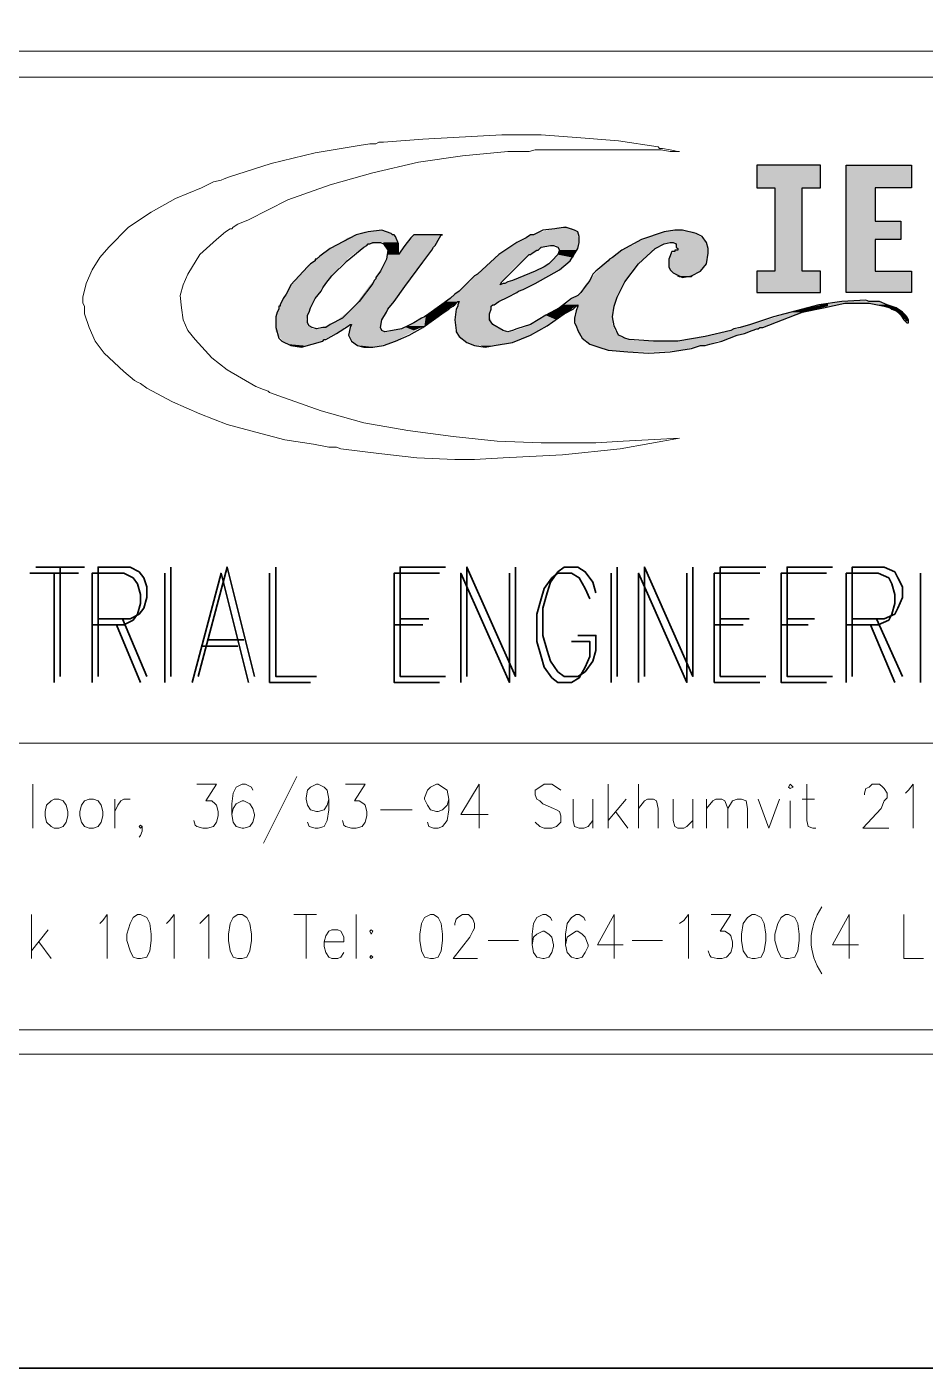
# Model space of a CAD drawing. Header units: millimetres. Extents: x 12053 to 14213, y -1155 to 627.
# Drawn here: x 13653.8 to 13719, y -466 to -368.6 of the extents above; entities that cross this region are included whole.
import ezdxf

# ---------------------------------------------------------------- set-up
doc = ezdxf.new("R2010")
doc.units = ezdxf.units.MM
doc.header["$LTSCALE"] = 6
doc.layers.add('PDF_Geometry', color=7, linetype='Continuous')
doc.layers.add('PDF_Solid Fills', color=7, linetype='Continuous', true_color=0xffffff)

msp = doc.modelspace()

# ---------------------------------------------------------------- linework, layer by layer
at = {"layer": 'PDF_Geometry', "lineweight": 35}
msp.add_lwpolyline([(13182.433, -466.04), (14213.257, -466.04), (14213.257, 260.184), (13182.433, 260.184)], close=True, dxfattribs=at)
at = {"layer": 'PDF_Geometry', "lineweight": 9}
for points in [[(13605.727, -443.225), (13607.6, -443.225), (13960.471, -443.225), (13960.471, -370.371), (13435.22, -370.371), (13435.22, -443.225), (13607.6, -443.225)], [(13607.6, -372.245), (13776.344, -372.245)], [(13610.686, -420.63), (13770.392, -420.63)], [(13654.222, -423.606), (13654.222, -426.803)], [(13666.126, -423.606), (13667.559, -423.606), (13666.787, -424.819), (13667.228, -424.819), (13667.449, -425.039), (13667.559, -425.149), (13667.669, -425.59), (13667.669, -425.921), (13667.559, -426.362), (13667.338, -426.692), (13666.898, -426.803), (13666.567, -426.803), (13666.126, -426.692), (13666.016, -426.582), (13665.906, -426.252)], [(13670.204, -424.047), (13670.094, -423.827), (13669.653, -423.606), (13669.433, -423.606), (13668.992, -423.827), (13668.771, -424.268), (13668.661, -425.039), (13668.661, -425.811), (13668.771, -426.362), (13668.992, -426.692), (13669.433, -426.803), (13669.543, -426.803), (13669.984, -426.692), (13670.204, -426.362), (13670.314, -425.921), (13670.314, -425.811), (13670.204, -425.37), (13669.984, -425.039), (13669.543, -424.819), (13669.433, -424.819), (13668.992, -425.039), (13668.771, -425.37), (13668.661, -425.811)], [(13673.4, -423.055), (13670.976, -427.905)], [(13675.715, -424.708), (13675.605, -425.149), (13675.384, -425.48), (13674.943, -425.59), (13674.833, -425.59), (13674.392, -425.48), (13674.172, -425.149), (13674.062, -424.708), (13674.062, -424.598), (13674.172, -424.047), (13674.392, -423.827), (13674.833, -423.606), (13674.943, -423.606), (13675.384, -423.827), (13675.605, -424.047), (13675.715, -424.708), (13675.715, -425.48), (13675.605, -426.252), (13675.384, -426.692), (13674.943, -426.803), (13674.723, -426.803), (13674.282, -426.692), (13674.172, -426.362)], [(13676.927, -423.606), (13678.36, -423.606), (13677.589, -424.819), (13677.919, -424.819), (13678.25, -425.039), (13678.36, -425.149), (13678.47, -425.59), (13678.47, -425.921), (13678.36, -426.362), (13678.14, -426.692), (13677.699, -426.803), (13677.368, -426.803), (13676.927, -426.692), (13676.817, -426.582), (13676.707, -426.252)], [(13684.422, -424.708), (13684.312, -425.149), (13683.981, -425.48), (13683.651, -425.59), (13683.54, -425.59), (13683.1, -425.48), (13682.879, -425.149), (13682.659, -424.708), (13682.659, -424.598), (13682.879, -424.047), (13683.1, -423.827), (13683.54, -423.606), (13683.651, -423.606), (13683.981, -423.827), (13684.312, -424.047), (13684.422, -424.708), (13684.422, -425.48), (13684.312, -426.252), (13683.981, -426.692), (13683.651, -426.803), (13683.32, -426.803), (13682.989, -426.692), (13682.879, -426.362)], [(13686.626, -426.803), (13686.626, -423.606), (13685.304, -425.811), (13687.288, -425.811)], [(13692.578, -424.047), (13692.248, -423.827), (13691.917, -423.606), (13691.366, -423.606), (13691.035, -423.827), (13690.705, -424.047), (13690.705, -424.378), (13690.815, -424.708), (13691.035, -424.819), (13691.256, -425.039), (13692.027, -425.37), (13692.248, -425.48), (13692.468, -425.59), (13692.578, -425.921), (13692.578, -426.362), (13692.248, -426.692), (13691.917, -426.803), (13691.366, -426.803), (13691.035, -426.692), (13690.705, -426.362)], [(13695.995, -423.606), (13695.995, -426.803)], [(13698.199, -423.606), (13698.199, -426.803)], [(13710.434, -423.606), (13710.434, -426.252), (13710.544, -426.692), (13710.874, -426.803), (13711.095, -426.803)], [(13714.622, -424.378), (13714.622, -424.268), (13714.732, -423.937), (13714.952, -423.827), (13715.173, -423.606), (13715.724, -423.606), (13715.944, -423.827), (13716.055, -423.937), (13716.275, -424.268), (13716.275, -424.598), (13716.055, -424.819), (13715.834, -425.37), (13714.512, -426.803), (13716.385, -426.803)], [(13717.598, -424.268), (13717.818, -424.047), (13718.149, -423.606), (13718.149, -426.803)], [(13660.174, -424.708), (13660.174, -426.803)], [(13660.174, -425.59), (13660.395, -425.149), (13660.615, -424.819), (13660.836, -424.708), (13661.276, -424.708)], [(13693.46, -424.708), (13693.46, -426.252), (13693.57, -426.692), (13693.901, -426.803), (13694.232, -426.803), (13694.562, -426.692), (13694.893, -426.252)], [(13694.893, -424.708), (13694.893, -426.803)], [(13697.318, -424.708), (13695.995, -426.252)], [(13698.199, -425.37), (13698.64, -424.819), (13698.861, -424.708), (13699.302, -424.708), (13699.522, -424.819), (13699.632, -425.37), (13699.632, -426.803)], [(13700.734, -424.708), (13700.734, -426.252), (13700.845, -426.692), (13701.065, -426.803), (13701.506, -426.803), (13701.726, -426.692), (13702.167, -426.252)], [(13702.167, -424.708), (13702.167, -426.803)], [(13703.159, -424.708), (13703.159, -426.803)], [(13703.159, -425.37), (13703.6, -424.819), (13703.82, -424.708), (13704.261, -424.708), (13704.482, -424.819), (13704.702, -425.37), (13704.702, -426.803)], [(13704.702, -425.37), (13705.033, -424.819), (13705.364, -424.708), (13705.694, -424.708), (13706.025, -424.819), (13706.135, -425.37), (13706.135, -426.803)], [(13706.907, -424.708), (13707.678, -426.803), (13708.45, -424.708)], [(13709.221, -424.819), (13709.221, -426.803)], [(13710.103, -424.708), (13710.985, -424.708)], [(13679.462, -425.48), (13681.777, -425.48)], [(13696.546, -425.59), (13697.428, -426.803)], [(13662.158, -426.692), (13662.048, -426.803), (13661.938, -426.692), (13662.048, -426.582), (13662.158, -426.692), (13662.158, -427.023), (13662.048, -427.354), (13661.938, -427.464)], [(13654.112, -433.085), (13654.112, -436.281)], [(13659.072, -433.746), (13659.293, -433.526), (13659.623, -433.085), (13659.623, -436.281)], [(13663.922, -433.746), (13664.142, -433.526), (13664.473, -433.085), (13664.473, -436.281)], [(13666.346, -433.746), (13666.567, -433.526), (13667.008, -433.085), (13667.008, -436.281)], [(13673.18, -433.085), (13674.833, -433.085)], [(13674.062, -433.085), (13674.062, -436.281)], [(13677.699, -433.085), (13677.699, -436.281)], [(13684.863, -433.857), (13684.863, -433.746), (13684.973, -433.416), (13685.083, -433.305), (13685.414, -433.085), (13685.855, -433.085), (13686.075, -433.305), (13686.186, -433.416), (13686.296, -433.746), (13686.296, -434.077), (13686.186, -434.297), (13685.965, -434.738), (13684.753, -436.281), (13686.516, -436.281)], [(13691.917, -433.526), (13691.807, -433.305), (13691.476, -433.085), (13691.256, -433.085), (13690.815, -433.305), (13690.594, -433.746), (13690.484, -434.518), (13690.484, -435.289), (13690.594, -435.84), (13690.815, -436.171), (13691.256, -436.281), (13691.366, -436.281), (13691.697, -436.171), (13691.917, -435.84), (13692.027, -435.4), (13692.027, -435.289), (13691.917, -434.738), (13691.697, -434.518), (13691.366, -434.297), (13691.256, -434.297), (13690.815, -434.518), (13690.594, -434.738), (13690.484, -435.289)], [(13694.342, -433.526), (13694.232, -433.305), (13693.901, -433.085), (13693.68, -433.085), (13693.35, -433.305), (13693.019, -433.746), (13692.909, -434.518), (13692.909, -435.289), (13693.019, -435.84), (13693.35, -436.171), (13693.68, -436.281), (13693.791, -436.281), (13694.121, -436.171), (13694.342, -435.84), (13694.562, -435.4), (13694.562, -435.289), (13694.342, -434.738), (13694.121, -434.518), (13693.791, -434.297), (13693.68, -434.297), (13693.35, -434.518), (13693.019, -434.738), (13692.909, -435.289)], [(13696.436, -436.281), (13696.436, -433.085), (13695.223, -435.289), (13697.097, -435.289)], [(13701.175, -433.746), (13701.506, -433.526), (13701.837, -433.085), (13701.837, -436.281)], [(13703.49, -433.085), (13704.923, -433.085), (13704.151, -434.297), (13704.482, -434.297), (13704.812, -434.518), (13704.923, -434.628), (13705.033, -435.069), (13705.033, -435.4), (13704.923, -435.84), (13704.592, -436.171), (13704.261, -436.281), (13703.931, -436.281), (13703.49, -436.171), (13703.38, -436.061), (13703.269, -435.73)], [(13713.52, -436.281), (13713.52, -433.085), (13712.307, -435.289), (13714.181, -435.289)], [(13717.487, -433.085), (13717.487, -436.281), (13718.92, -436.281)], [(13655.325, -434.187), (13654.112, -435.73)], [(13675.384, -435.069), (13676.817, -435.069), (13676.817, -434.738), (13676.707, -434.518), (13676.597, -434.297), (13676.376, -434.187), (13675.935, -434.187), (13675.715, -434.297), (13675.495, -434.628), (13675.384, -435.069), (13675.384, -435.4), (13675.495, -435.84), (13675.715, -436.171), (13675.935, -436.281), (13676.376, -436.281), (13676.597, -436.171), (13676.817, -435.84)], [(13654.663, -435.069), (13655.545, -436.281)], [(13687.288, -434.959), (13689.492, -434.959)], [(13697.758, -434.959), (13699.963, -434.959)], [(13607.6, -441.462), (13776.344, -441.462)]]:
    msp.add_lwpolyline(points, dxfattribs=at)
for points in [[(13782.185, -441.462), (13607.6, -441.462), (13607.6, -372.245), (13782.185, -372.245)], [(13709.111, -423.827), (13709.221, -423.937), (13709.442, -423.827), (13709.221, -423.606)], [(13655.766, -424.708), (13655.545, -424.819), (13655.214, -425.149), (13655.104, -425.59), (13655.104, -425.921), (13655.214, -426.362), (13655.545, -426.692), (13655.766, -426.803), (13656.096, -426.803), (13656.427, -426.692), (13656.647, -426.362), (13656.757, -425.921), (13656.757, -425.59), (13656.647, -425.149), (13656.427, -424.819), (13656.096, -424.708)], [(13658.301, -424.708), (13657.97, -424.819), (13657.749, -425.149), (13657.639, -425.59), (13657.639, -425.921), (13657.749, -426.362), (13657.97, -426.692), (13658.301, -426.803), (13658.631, -426.803), (13658.962, -426.692), (13659.182, -426.362), (13659.293, -425.921), (13659.293, -425.59), (13659.182, -425.149), (13658.962, -424.819), (13658.631, -424.708)], [(13661.828, -433.085), (13661.497, -433.305), (13661.276, -433.746), (13661.056, -434.518), (13661.056, -434.959), (13661.276, -435.73), (13661.497, -436.171), (13661.828, -436.281), (13662.048, -436.281), (13662.489, -436.171), (13662.709, -435.73), (13662.819, -434.959), (13662.819, -434.518), (13662.709, -433.746), (13662.489, -433.305), (13662.048, -433.085)], [(13669.102, -433.085), (13668.771, -433.305), (13668.551, -433.746), (13668.441, -434.518), (13668.441, -434.959), (13668.551, -435.73), (13668.771, -436.171), (13669.102, -436.281), (13669.433, -436.281), (13669.763, -436.171), (13669.984, -435.73), (13670.094, -434.959), (13670.094, -434.518), (13669.984, -433.746), (13669.763, -433.305), (13669.433, -433.085)], [(13683.1, -433.085), (13682.659, -433.305), (13682.438, -433.746), (13682.328, -434.518), (13682.328, -434.959), (13682.438, -435.73), (13682.659, -436.171), (13683.1, -436.281), (13683.32, -436.281), (13683.651, -436.171), (13683.871, -435.73), (13683.981, -434.959), (13683.981, -434.518), (13683.871, -433.746), (13683.651, -433.305), (13683.32, -433.085)], [(13706.466, -433.085), (13706.135, -433.305), (13705.804, -433.746), (13705.694, -434.518), (13705.694, -434.959), (13705.804, -435.73), (13706.135, -436.171), (13706.466, -436.281), (13706.686, -436.281), (13707.127, -436.171), (13707.347, -435.73), (13707.458, -434.959), (13707.458, -434.518), (13707.347, -433.746), (13707.127, -433.305), (13706.686, -433.085)], [(13708.89, -433.085), (13708.56, -433.305), (13708.339, -433.746), (13708.119, -434.518), (13708.119, -434.959), (13708.339, -435.73), (13708.56, -436.171), (13708.89, -436.281), (13709.111, -436.281), (13709.552, -436.171), (13709.772, -435.73), (13709.882, -434.959), (13709.882, -434.518), (13709.772, -433.746), (13709.552, -433.305), (13709.111, -433.085)], [(13678.801, -434.187), (13678.691, -434.297), (13678.801, -434.518), (13678.911, -434.297)], [(13678.801, -436.061), (13678.691, -436.171), (13678.801, -436.281), (13678.911, -436.171)]]:
    msp.add_lwpolyline(points, close=True, dxfattribs=at)
at = {"layer": 'PDF_Geometry', "color": 1, "lineweight": 9}
msp.add_lwpolyline([(13701.175, -398.477), (13696.877, -399.248), (13692.688, -399.689), (13688.39, -399.909), (13686.296, -400.02), (13685.855, -400.02), (13685.524, -400.02), (13684.863, -400.02), (13682.108, -399.909), (13679.352, -399.579), (13676.597, -399.248), (13676.266, -399.138), (13675.715, -399.138), (13674.613, -398.918), (13672.519, -398.587), (13670.424, -398.036), (13668.33, -397.485), (13666.346, -396.713), (13664.363, -395.831), (13662.489, -394.839), (13662.048, -394.509), (13661.828, -394.399), (13661.607, -394.288), (13660.836, -393.627), (13659.403, -392.304), (13658.741, -391.423), (13658.301, -390.431), (13657.97, -389.439), (13657.97, -388.888), (13657.86, -388.667), (13657.86, -388.226), (13658.08, -387.234), (13658.521, -386.242), (13659.072, -385.361), (13659.733, -384.589), (13661.166, -383.156), (13662.819, -382.054), (13664.583, -381.062), (13666.457, -380.291), (13667.338, -379.85), (13667.889, -379.74), (13668.11, -379.629), (13668.441, -379.519), (13671.527, -378.527), (13674.723, -377.756), (13677.919, -377.205), (13678.691, -377.094), (13679.132, -377.094), (13679.352, -376.984), (13679.683, -376.984), (13682.548, -376.764), (13688.28, -376.433), (13691.145, -376.433), (13694.011, -376.654), (13696.767, -376.874), (13699.632, -377.315), (13699.742, -377.425), (13699.963, -377.425), (13700.514, -377.535), (13701.065, -377.646), (13701.175, -377.646), (13701.065, -377.646), (13700.514, -377.646), (13699.853, -377.535), (13699.632, -377.535), (13699.522, -377.535), (13699.412, -377.535), (13699.191, -377.535), (13698.53, -377.535), (13697.318, -377.535), (13692.468, -377.535), (13691.145, -377.535), (13690.925, -377.535), (13690.705, -377.535), (13690.264, -377.646), (13688.721, -377.646), (13685.414, -377.976), (13682.218, -378.417), (13678.911, -379.189), (13675.825, -380.07), (13672.739, -381.172), (13669.873, -382.605), (13669.102, -382.936), (13668.771, -383.156), (13668.661, -383.267), (13668.551, -383.267), (13668.22, -383.487), (13667.559, -384.038), (13666.346, -385.14), (13665.465, -386.573), (13665.134, -387.345), (13664.914, -388.116), (13665.024, -388.998), (13665.134, -389.88), (13665.465, -390.651), (13666.016, -391.313), (13667.228, -392.635), (13667.779, -393.076), (13668.33, -393.517), (13670.424, -394.729), (13670.976, -394.95), (13671.306, -395.06), (13671.416, -395.17), (13672.078, -395.391), (13675.164, -396.493), (13678.25, -397.374), (13681.446, -397.926), (13684.753, -398.366), (13687.949, -398.697), (13691.145, -398.807), (13692.799, -398.807), (13693.57, -398.807), (13694.011, -398.807), (13694.121, -398.807), (13695.113, -398.807), (13697.097, -398.697)], close=True, dxfattribs=at)
at = {"layer": 'PDF_Geometry', "color": 36, "lineweight": 25, "true_color": 0x894400}
for points in [[(13711.425, -380.291), (13711.425, -378.637), (13706.796, -378.637), (13706.796, -380.291), (13708.119, -380.291), (13708.119, -386.353), (13706.796, -386.353), (13706.796, -387.896), (13711.425, -387.896), (13711.425, -386.353), (13710.103, -386.353), (13710.103, -380.291)], [(13718.039, -378.637), (13718.039, -380.291), (13715.393, -380.291), (13715.393, -382.716), (13717.267, -382.716), (13717.267, -384.038), (13715.393, -384.038), (13715.393, -386.353), (13718.039, -386.353), (13718.039, -387.896), (13713.299, -387.896), (13713.299, -378.637)], [(13677.368, -390.21), (13677.258, -390.431), (13677.148, -390.982), (13677.368, -391.423), (13677.809, -391.753), (13678.25, -391.864), (13678.47, -391.864), (13678.911, -391.864), (13679.683, -391.753), (13680.565, -391.423), (13681.556, -390.982), (13682.548, -390.431), (13683.32, -389.88), (13684.091, -389.329), (13684.422, -389.108), (13684.532, -388.998), (13684.753, -388.888), (13684.863, -388.778), (13685.083, -388.557), (13685.194, -388.557), (13685.083, -388.778), (13685.083, -388.888), (13684.973, -389.108), (13684.863, -389.88), (13684.973, -390.651), (13684.973, -390.761), (13685.194, -391.092), (13685.745, -391.533), (13686.296, -391.753), (13687.067, -391.864), (13687.729, -391.753), (13689.051, -391.533), (13690.374, -390.982), (13691.586, -390.321), (13692.799, -389.439), (13693.46, -389.108), (13693.57, -388.998), (13693.791, -388.778), (13693.791, -388.888), (13693.68, -389.218), (13693.57, -389.769), (13693.57, -390.1), (13693.68, -390.321), (13693.791, -390.651), (13694.121, -391.202), (13694.672, -391.643), (13695.334, -391.864), (13695.995, -392.084), (13697.428, -392.194), (13698.971, -392.304), (13700.514, -392.194), (13702.057, -391.974), (13702.718, -391.753), (13702.939, -391.753), (13703.049, -391.753), (13703.38, -391.643), (13704.261, -391.423), (13705.364, -390.982), (13705.915, -390.872), (13706.466, -390.651), (13706.796, -390.541), (13706.907, -390.541), (13707.017, -390.431), (13707.237, -390.431), (13710.103, -389.329), (13711.646, -388.998), (13713.189, -388.667), (13713.85, -388.667), (13714.291, -388.667), (13714.952, -388.667), (13716.055, -388.888), (13716.495, -388.998), (13716.606, -389.108), (13716.936, -389.218), (13717.157, -389.439), (13717.267, -389.549), (13717.487, -389.88), (13717.708, -390.1), (13717.818, -390.1), (13717.818, -389.88), (13717.708, -389.659), (13717.598, -389.549), (13717.377, -389.329), (13716.936, -388.998), (13716.275, -388.778), (13715.724, -388.557), (13715.393, -388.557), (13715.173, -388.557), (13715.063, -388.557), (13714.952, -388.557), (13714.732, -388.447), (13712.969, -388.557), (13711.315, -388.778), (13708.009, -389.659), (13706.355, -390.21), (13705.584, -390.431), (13705.143, -390.541), (13704.923, -390.651), (13703.049, -391.092), (13701.065, -391.423), (13700.073, -391.423), (13699.632, -391.423), (13699.302, -391.423), (13697.538, -391.313), (13697.207, -391.202), (13696.987, -391.092), (13696.767, -390.982), (13696.436, -390.321), (13696.326, -389.659), (13696.436, -388.888), (13696.656, -388.226), (13696.987, -387.565), (13697.207, -387.124), (13698.199, -385.802), (13699.412, -384.699), (13700.073, -384.369), (13700.514, -384.259), (13700.624, -384.259), (13700.734, -384.259), (13700.955, -384.369), (13700.955, -384.589), (13701.065, -384.699), (13701.065, -384.81), (13700.845, -384.81), (13700.845, -384.92), (13700.734, -384.92), (13700.624, -384.92), (13700.404, -385.471), (13700.404, -386.022), (13700.514, -386.242), (13700.734, -386.463), (13701.396, -386.794), (13702.057, -386.683), (13702.718, -386.353), (13703.159, -385.802), (13703.269, -385.03), (13703.269, -384.699), (13703.159, -384.259), (13702.828, -383.818), (13702.388, -383.597), (13701.396, -383.377), (13700.845, -383.377), (13700.073, -383.487), (13698.42, -384.038), (13696.987, -384.81), (13696.326, -385.361), (13696.105, -385.471), (13695.995, -385.581), (13695.113, -386.353), (13694.893, -386.573), (13694.783, -386.794), (13694.672, -387.014), (13694.342, -387.455), (13694.011, -387.896), (13693.791, -388.116), (13693.35, -388.337), (13692.468, -388.998), (13691.476, -389.549), (13690.374, -390.21), (13689.382, -390.541), (13689.051, -390.651), (13688.721, -390.761), (13688.39, -390.651), (13687.618, -390.21), (13687.398, -389.88), (13687.398, -389.439), (13687.508, -389.108), (13687.508, -388.998), (13687.508, -388.888), (13687.618, -388.778), (13687.729, -388.778), (13688.059, -388.557), (13688.721, -388.226), (13689.382, -387.896), (13689.492, -387.786), (13689.823, -387.675), (13690.705, -387.234), (13692.468, -386.242), (13693.24, -385.581), (13693.791, -384.699), (13693.901, -384.259), (13693.901, -383.818), (13693.791, -383.487), (13693.57, -383.377), (13692.909, -383.156), (13692.137, -383.267), (13691.256, -383.377), (13690.594, -383.707), (13690.374, -383.707), (13690.043, -383.928), (13689.382, -384.259), (13688.059, -385.14), (13686.847, -386.242), (13686.516, -386.573), (13686.296, -386.683), (13686.075, -386.904), (13685.635, -387.345), (13685.194, -387.786), (13684.863, -388.006), (13684.532, -388.337), (13682.989, -389.439), (13682.659, -389.659), (13682.438, -389.769), (13681.887, -390.1), (13681.446, -390.321), (13681.005, -390.541), (13680.344, -390.651), (13679.793, -390.761), (13679.573, -390.651), (13679.462, -390.431), (13679.573, -389.88), (13679.903, -389.329), (13680.013, -389.108), (13680.454, -388.557), (13681.226, -387.455), (13682.548, -385.691), (13683.21, -384.81), (13683.32, -384.589), (13683.43, -384.479), (13683.761, -383.928), (13683.871, -383.707), (13683.981, -383.707), (13683.871, -383.707), (13683.54, -383.707), (13682.438, -383.707), (13682.108, -383.707), (13681.887, -383.707), (13681.667, -383.928), (13681.226, -384.479), (13680.785, -385.14), (13680.785, -385.03), (13680.785, -384.369), (13680.565, -383.818), (13680.454, -383.707), (13680.344, -383.707), (13680.234, -383.597), (13679.573, -383.377), (13678.581, -383.487), (13677.699, -383.707), (13675.825, -384.699), (13675.054, -385.251), (13674.833, -385.471), (13674.723, -385.471), (13674.723, -385.581), (13674.392, -385.802), (13674.172, -386.022), (13672.96, -387.345), (13672.739, -387.786), (13672.629, -388.006), (13672.408, -388.337), (13672.188, -388.778), (13672.188, -388.888), (13672.078, -388.888), (13672.078, -389.108), (13671.968, -389.329), (13671.857, -389.659), (13671.857, -389.88), (13671.857, -389.99), (13671.857, -390.1), (13671.857, -390.431), (13672.078, -391.202), (13672.298, -391.423), (13672.96, -391.753), (13673.731, -391.864), (13674.503, -391.643), (13675.274, -391.423), (13675.384, -391.313), (13675.495, -391.313), (13676.266, -390.872), (13677.148, -390.321), (13677.258, -390.21)], [(13679.903, -385.471), (13679.462, -386.353), (13679.132, -386.794), (13679.132, -386.904), (13679.021, -387.014), (13678.911, -387.234), (13677.919, -388.557), (13677.368, -389.108), (13676.707, -389.769), (13675.825, -390.21), (13675.495, -390.431), (13675.274, -390.431), (13674.833, -390.541), (13674.503, -390.431), (13674.282, -390.321), (13674.172, -390.1), (13674.172, -389.549), (13674.282, -389.329), (13674.392, -388.998), (13674.723, -388.337), (13675.164, -387.786), (13675.274, -387.565), (13675.495, -387.234), (13675.935, -386.683), (13677.038, -385.581), (13678.25, -384.589), (13678.47, -384.479), (13678.581, -384.369), (13678.691, -384.369), (13678.911, -384.259), (13679.132, -384.259), (13679.462, -384.259), (13679.683, -384.369), (13680.013, -384.81)], [(13688.28, -387.124), (13689.162, -386.242), (13690.043, -385.361), (13690.264, -385.14), (13690.374, -385.14), (13690.484, -385.03), (13690.815, -384.81), (13690.925, -384.81), (13691.145, -384.589), (13691.807, -384.479), (13692.027, -384.479), (13692.358, -384.589), (13692.468, -384.81), (13692.358, -385.14), (13691.917, -385.581), (13691.807, -385.691), (13691.697, -385.802), (13691.366, -386.022), (13690.705, -386.353), (13689.051, -387.014), (13688.721, -387.124), (13688.5, -387.234), (13688.39, -387.234), (13688.17, -387.345)]]:
    msp.add_lwpolyline(points, close=True, dxfattribs=at)
at = {"layer": 'PDF_Geometry', "lineweight": 35}
for points in [[(13654.002, -408.286), (13657.529, -408.286)], [(13654.443, -407.845), (13657.97, -407.845)], [(13655.766, -408.286), (13655.766, -416.222)], [(13656.206, -407.845), (13656.206, -415.781)], [(13658.521, -416.222), (13658.521, -408.286), (13660.836, -408.286), (13661.497, -408.617), (13661.828, -409.058), (13662.048, -409.829), (13662.048, -410.49), (13661.828, -411.262), (13661.497, -411.703), (13660.836, -412.033), (13658.521, -412.033)], [(13658.962, -415.781), (13658.962, -407.845), (13661.276, -407.845), (13661.938, -408.176), (13662.268, -408.617), (13662.489, -409.278), (13662.489, -410.05), (13662.268, -410.821), (13661.938, -411.262), (13661.276, -411.593), (13658.962, -411.593)], [(13663.811, -416.222), (13663.811, -408.286)], [(13664.252, -415.781), (13664.252, -407.845)], [(13665.795, -416.222), (13667.889, -408.286), (13669.873, -416.222)], [(13666.236, -415.781), (13668.33, -407.845), (13670.314, -415.781)], [(13671.416, -408.286), (13671.416, -416.222), (13674.392, -416.222)], [(13671.857, -407.845), (13671.857, -415.781), (13674.833, -415.781)], [(13683.761, -416.222), (13680.454, -416.222), (13680.454, -408.286), (13683.761, -408.286)], [(13684.202, -415.781), (13680.895, -415.781), (13680.895, -407.845), (13684.202, -407.845)], [(13685.304, -416.222), (13685.304, -408.286), (13688.831, -416.222), (13688.831, -408.286)], [(13685.745, -415.781), (13685.745, -407.845), (13689.272, -415.781), (13689.272, -407.845)], [(13694.672, -410.16), (13694.342, -409.388), (13693.901, -408.617), (13693.35, -408.286), (13692.358, -408.286), (13691.917, -408.617), (13691.366, -409.388), (13691.145, -410.16), (13690.815, -411.262), (13690.815, -413.246), (13691.145, -414.348), (13691.366, -415.12), (13691.917, -415.891), (13692.358, -416.222), (13693.35, -416.222), (13693.901, -415.891), (13694.342, -415.12), (13694.672, -414.348), (13694.672, -413.246), (13693.35, -413.246)], [(13695.113, -409.719), (13694.893, -408.947), (13694.342, -408.176), (13693.791, -407.845), (13692.799, -407.845), (13692.358, -408.176), (13691.807, -408.947), (13691.586, -409.719), (13691.256, -410.821), (13691.256, -412.805), (13691.586, -413.907), (13691.807, -414.679), (13692.358, -415.45), (13692.799, -415.781), (13693.791, -415.781), (13694.342, -415.45), (13694.893, -414.679), (13695.113, -413.907), (13695.113, -412.805), (13693.791, -412.805)], [(13696.215, -416.222), (13696.215, -408.286)], [(13696.656, -415.781), (13696.656, -407.845)], [(13698.199, -416.222), (13698.199, -408.286), (13701.726, -416.222), (13701.726, -408.286)], [(13698.64, -415.781), (13698.64, -407.845), (13702.167, -415.781), (13702.167, -407.845)], [(13707.017, -416.222), (13703.71, -416.222), (13703.71, -408.286), (13707.017, -408.286)], [(13707.458, -415.781), (13704.151, -415.781), (13704.151, -407.845), (13707.458, -407.845)], [(13711.866, -416.222), (13708.56, -416.222), (13708.56, -408.286), (13711.866, -408.286)], [(13712.307, -415.781), (13709.001, -415.781), (13709.001, -407.845), (13712.307, -407.845)], [(13713.299, -416.222), (13713.299, -408.286), (13715.614, -408.286), (13716.385, -408.617), (13716.606, -409.058), (13716.826, -409.829), (13716.826, -410.49), (13716.606, -411.262), (13716.385, -411.703), (13715.614, -412.033), (13713.299, -412.033)], [(13713.74, -415.781), (13713.74, -407.845), (13716.055, -407.845), (13716.826, -408.176), (13717.047, -408.617), (13717.377, -409.278), (13717.377, -410.05), (13717.047, -410.821), (13716.826, -411.262), (13716.055, -411.593), (13713.74, -411.593)], [(13718.7, -416.222), (13718.7, -408.286)], [(13660.284, -412.033), (13662.048, -416.222)], [(13660.725, -411.593), (13662.489, -415.781)], [(13680.454, -412.033), (13682.548, -412.033)], [(13680.895, -411.593), (13682.989, -411.593)], [(13703.71, -412.033), (13705.804, -412.033)], [(13704.151, -411.593), (13706.245, -411.593)], [(13708.56, -412.033), (13710.544, -412.033)], [(13709.001, -411.593), (13710.985, -411.593)], [(13715.063, -412.033), (13716.826, -416.222)], [(13715.504, -411.593), (13717.377, -415.781)], [(13667.008, -413.136), (13669.543, -413.136)], [(13666.567, -413.576), (13669.102, -413.576)]]:
    msp.add_lwpolyline(points, dxfattribs=at)
at = {"layer": 'PDF_Geometry', "lineweight": 9}
msp.add_arc((13714.889, -434.959), 4.139, 144.13289, 215.86711, dxfattribs=at)
at = {"layer": 'PDF_Solid Fills', "color": 36, "true_color": 0x894400, "transparency": 33554559}
for points in [[(13706.796, -378.637), (13711.425, -380.291), (13706.796, -380.291)], [(13706.796, -378.637), (13711.425, -378.637), (13711.425, -380.291)], [(13713.299, -378.637), (13718.039, -380.291), (13713.299, -380.291)], [(13713.299, -378.637), (13718.039, -378.637), (13718.039, -380.291)], [(13708.119, -380.291), (13710.103, -386.353), (13708.119, -386.353)], [(13708.119, -380.291), (13710.103, -380.291), (13710.103, -386.353)], [(13713.299, -380.291), (13715.393, -382.716), (13713.299, -382.716)], [(13713.299, -380.291), (13715.393, -380.291), (13715.393, -382.716)], [(13713.299, -382.716), (13717.267, -384.038), (13713.299, -384.038)], [(13713.299, -382.716), (13717.267, -382.716), (13717.267, -384.038)], [(13677.038, -383.928), (13680.675, -384.259), (13676.597, -384.259)], [(13677.368, -383.818), (13680.565, -383.928), (13677.038, -383.928)], [(13677.038, -383.928), (13680.565, -383.928), (13680.675, -384.259)], [(13677.368, -383.818), (13680.565, -383.818), (13680.565, -383.928)], [(13677.919, -383.597), (13680.454, -383.818), (13677.478, -383.818)], [(13678.25, -383.487), (13680.344, -383.597), (13677.919, -383.597)], [(13677.919, -383.597), (13680.344, -383.597), (13680.454, -383.818)], [(13679.573, -383.377), (13679.903, -383.487), (13678.25, -383.487)], [(13678.25, -383.487), (13679.903, -383.487), (13680.344, -383.597)], [(13679.573, -383.377), (13679.683, -383.377), (13679.903, -383.487)], [(13681.667, -383.928), (13683.54, -384.259), (13681.446, -384.259)], [(13681.777, -383.818), (13683.761, -383.928), (13681.667, -383.928)], [(13681.667, -383.928), (13683.761, -383.928), (13683.54, -384.259)], [(13681.887, -383.707), (13683.871, -383.818), (13681.777, -383.818)], [(13681.777, -383.818), (13683.871, -383.818), (13683.761, -383.928)], [(13681.887, -383.707), (13683.981, -383.707), (13683.871, -383.818)], [(13690.264, -383.818), (13693.901, -384.038), (13689.933, -384.038)], [(13690.705, -383.597), (13693.791, -383.818), (13690.264, -383.818)], [(13690.264, -383.818), (13693.791, -383.818), (13693.901, -384.038)], [(13691.035, -383.487), (13693.791, -383.597), (13690.705, -383.597)], [(13690.705, -383.597), (13693.791, -383.597), (13693.791, -383.818)], [(13691.035, -383.487), (13693.791, -383.487), (13693.791, -383.597)], [(13692.027, -383.267), (13693.68, -383.487), (13691.145, -383.487)], [(13692.358, -383.156), (13693.46, -383.267), (13692.027, -383.267)], [(13692.027, -383.267), (13693.46, -383.267), (13693.68, -383.487)], [(13692.358, -383.156), (13693.019, -383.156), (13693.46, -383.267)], [(13698.861, -383.928), (13703.049, -384.148), (13698.31, -384.148)], [(13699.522, -383.707), (13702.828, -383.928), (13698.861, -383.928)], [(13698.861, -383.928), (13702.828, -383.928), (13703.049, -384.148)], [(13700.183, -383.487), (13702.498, -383.707), (13699.522, -383.707)], [(13699.522, -383.707), (13702.498, -383.707), (13702.828, -383.928)], [(13700.734, -383.377), (13702.277, -383.487), (13700.183, -383.487)], [(13700.183, -383.487), (13702.277, -383.487), (13702.498, -383.707)], [(13700.734, -383.377), (13701.616, -383.377), (13702.277, -383.487)], [(13675.825, -384.699), (13677.589, -385.03), (13675.274, -385.03)], [(13676.156, -384.479), (13678.14, -384.699), (13675.825, -384.699)], [(13675.825, -384.699), (13678.14, -384.699), (13677.589, -385.03)], [(13676.597, -384.259), (13678.47, -384.479), (13676.156, -384.479)], [(13676.156, -384.479), (13678.47, -384.479), (13678.14, -384.699)], [(13676.597, -384.259), (13679.242, -384.259), (13678.47, -384.479)], [(13679.683, -384.259), (13680.785, -384.369), (13679.683, -384.369)], [(13679.683, -384.259), (13680.675, -384.259), (13680.785, -384.369)], [(13679.683, -384.369), (13680.785, -384.589), (13679.903, -384.589)], [(13679.683, -384.369), (13680.785, -384.369), (13680.785, -384.589)], [(13679.903, -384.589), (13680.785, -385.03), (13680.013, -385.03)], [(13679.903, -384.589), (13680.785, -384.589), (13680.785, -385.03)], [(13681.116, -384.699), (13682.989, -385.03), (13680.895, -385.03)], [(13681.446, -384.259), (13683.21, -384.699), (13681.116, -384.699)], [(13681.116, -384.699), (13683.21, -384.699), (13682.989, -385.03)], [(13681.446, -384.259), (13683.54, -384.259), (13683.21, -384.699)], [(13688.61, -384.81), (13690.484, -385.03), (13688.28, -385.03)], [(13689.051, -384.479), (13690.925, -384.81), (13688.61, -384.81)], [(13688.61, -384.81), (13690.925, -384.81), (13690.484, -385.03)], [(13689.051, -384.479), (13691.586, -384.479), (13690.925, -384.81)], [(13689.272, -384.369), (13693.791, -384.479), (13689.162, -384.479)], [(13689.933, -384.038), (13693.791, -384.369), (13689.272, -384.369)], [(13689.272, -384.369), (13693.791, -384.369), (13693.791, -384.479)], [(13689.933, -384.038), (13693.901, -384.038), (13693.791, -384.369)], [(13692.248, -384.479), (13693.791, -384.699), (13692.358, -384.699)], [(13692.248, -384.479), (13693.791, -384.479), (13693.791, -384.699)], [(13692.358, -384.699), (13693.68, -384.81), (13692.468, -384.81)], [(13692.358, -384.699), (13693.791, -384.699), (13693.68, -384.81)], [(13692.468, -384.81), (13693.57, -385.14), (13692.358, -385.14)], [(13692.468, -384.81), (13693.68, -384.81), (13693.57, -385.14)], [(13697.207, -384.699), (13698.75, -385.361), (13696.326, -385.361)], [(13697.428, -384.589), (13699.522, -384.699), (13697.207, -384.699)], [(13697.207, -384.699), (13699.522, -384.699), (13698.75, -385.361)], [(13697.979, -384.369), (13699.632, -384.589), (13697.428, -384.589)], [(13697.428, -384.589), (13699.632, -384.589), (13699.522, -384.699)], [(13698.089, -384.259), (13700.073, -384.369), (13697.979, -384.369)], [(13697.979, -384.369), (13700.073, -384.369), (13699.632, -384.589)], [(13698.31, -384.148), (13703.159, -384.259), (13698.089, -384.259)], [(13698.089, -384.259), (13700.624, -384.259), (13700.073, -384.369)], [(13698.31, -384.148), (13703.049, -384.148), (13703.159, -384.259)], [(13700.624, -384.259), (13703.159, -384.369), (13700.845, -384.369)], [(13700.624, -384.259), (13703.159, -384.259), (13703.159, -384.369)], [(13700.845, -384.369), (13703.269, -384.589), (13700.955, -384.589)], [(13700.845, -384.369), (13703.159, -384.369), (13703.269, -384.589)], [(13700.955, -384.81), (13703.269, -384.92), (13700.845, -384.92)], [(13701.065, -384.699), (13703.269, -384.81), (13700.955, -384.81)], [(13700.955, -384.81), (13703.269, -384.81), (13703.269, -384.92)], [(13701.065, -384.589), (13703.269, -384.699), (13701.065, -384.699)], [(13701.065, -384.589), (13703.269, -384.589), (13703.269, -384.699)], [(13701.065, -384.699), (13703.269, -384.699), (13703.269, -384.81)], [(13713.299, -384.038), (13715.393, -386.353), (13713.299, -386.353)], [(13713.299, -384.038), (13715.393, -384.038), (13715.393, -386.353)], [(13674.392, -385.802), (13676.597, -385.912), (13674.172, -385.912)], [(13674.723, -385.581), (13676.707, -385.802), (13674.392, -385.802)], [(13674.392, -385.802), (13676.707, -385.802), (13676.597, -385.912)], [(13675.274, -385.03), (13677.038, -385.471), (13674.723, -385.471)], [(13674.723, -385.471), (13677.038, -385.581), (13674.723, -385.581)], [(13674.723, -385.471), (13677.038, -385.471), (13677.038, -385.581)], [(13674.723, -385.581), (13677.038, -385.581), (13676.707, -385.802)], [(13675.274, -385.03), (13677.589, -385.03), (13677.038, -385.471)], [(13679.903, -385.471), (13681.667, -386.794), (13679.132, -386.794)], [(13680.013, -385.14), (13682.659, -385.471), (13679.903, -385.471)], [(13679.903, -385.471), (13682.659, -385.471), (13681.667, -386.794)], [(13680.013, -385.03), (13680.785, -385.14), (13680.013, -385.14)], [(13680.013, -385.03), (13680.785, -385.03), (13680.785, -385.14)], [(13680.013, -385.14), (13682.989, -385.14), (13682.659, -385.471)], [(13680.895, -385.03), (13682.989, -385.14), (13680.785, -385.14)], [(13680.895, -385.03), (13682.989, -385.03), (13682.989, -385.14)], [(13688.059, -385.14), (13689.272, -386.022), (13687.067, -386.022)], [(13688.28, -385.03), (13690.264, -385.14), (13688.059, -385.14)], [(13688.059, -385.14), (13690.264, -385.14), (13689.272, -386.022)], [(13688.28, -385.03), (13690.484, -385.03), (13690.264, -385.14)], [(13691.807, -385.691), (13692.909, -385.912), (13691.476, -385.912)], [(13692.137, -385.361), (13693.129, -385.691), (13691.807, -385.691)], [(13691.807, -385.691), (13693.129, -385.691), (13692.909, -385.912)], [(13692.358, -385.14), (13693.46, -385.361), (13692.137, -385.361)], [(13692.137, -385.361), (13693.46, -385.361), (13693.129, -385.691)], [(13692.358, -385.14), (13693.57, -385.14), (13693.46, -385.361)], [(13696.215, -385.361), (13697.869, -386.242), (13695.334, -386.242)], [(13696.215, -385.361), (13698.64, -385.361), (13697.869, -386.242)], [(13700.514, -385.14), (13703.159, -385.581), (13700.404, -385.581)], [(13700.404, -385.581), (13703.159, -385.691), (13700.404, -385.691)], [(13700.404, -385.581), (13703.159, -385.581), (13703.159, -385.691)], [(13700.404, -385.691), (13703.049, -385.912), (13700.404, -385.912)], [(13700.404, -385.691), (13703.159, -385.691), (13703.049, -385.912)], [(13700.845, -384.92), (13703.269, -385.14), (13700.514, -385.14)], [(13700.514, -385.14), (13703.269, -385.14), (13703.159, -385.581)], [(13700.845, -384.92), (13703.269, -384.92), (13703.269, -385.14)], [(13674.172, -386.022), (13675.825, -386.904), (13673.4, -386.904)], [(13674.172, -385.912), (13676.486, -386.022), (13674.172, -386.022)], [(13674.172, -385.912), (13676.597, -385.912), (13676.486, -386.022)], [(13674.172, -386.022), (13676.486, -386.022), (13675.825, -386.904)], [(13679.132, -386.794), (13681.556, -387.014), (13679.021, -387.014)], [(13679.132, -386.794), (13681.667, -386.794), (13681.556, -387.014)], [(13686.406, -386.573), (13688.28, -387.124), (13685.965, -387.124)], [(13687.067, -386.022), (13688.721, -386.573), (13686.406, -386.573)], [(13686.406, -386.573), (13688.721, -386.573), (13688.28, -387.124)], [(13687.067, -386.022), (13689.272, -386.022), (13688.721, -386.573)], [(13690.264, -386.573), (13690.925, -387.124), (13688.721, -387.124)], [(13690.705, -386.353), (13691.917, -386.573), (13690.264, -386.573)], [(13690.264, -386.573), (13691.917, -386.573), (13690.925, -387.124)], [(13691.035, -386.132), (13692.358, -386.353), (13690.705, -386.353)], [(13690.705, -386.353), (13692.358, -386.353), (13691.917, -386.573)], [(13691.476, -385.912), (13692.578, -386.132), (13691.035, -386.132)], [(13691.035, -386.132), (13692.578, -386.132), (13692.358, -386.353)], [(13691.476, -385.912), (13692.909, -385.912), (13692.578, -386.132)], [(13694.893, -386.683), (13697.207, -387.234), (13694.452, -387.234)], [(13695.334, -386.242), (13697.538, -386.683), (13694.893, -386.683)], [(13694.893, -386.683), (13697.538, -386.683), (13697.207, -387.234)], [(13695.334, -386.242), (13697.869, -386.242), (13697.538, -386.683)], [(13700.404, -385.912), (13702.939, -386.132), (13700.514, -386.132)], [(13700.404, -385.912), (13703.049, -385.912), (13702.939, -386.132)], [(13700.514, -386.132), (13702.718, -386.353), (13700.514, -386.353)], [(13700.514, -386.132), (13702.939, -386.132), (13702.718, -386.353)], [(13700.514, -386.353), (13702.498, -386.463), (13700.734, -386.463)], [(13700.514, -386.353), (13702.718, -386.353), (13702.498, -386.463)], [(13700.734, -386.463), (13702.167, -386.683), (13700.955, -386.683)], [(13700.734, -386.463), (13702.498, -386.463), (13702.167, -386.683)], [(13700.955, -386.683), (13702.057, -386.794), (13701.175, -386.794)], [(13700.955, -386.683), (13702.167, -386.683), (13702.057, -386.794)], [(13706.796, -386.353), (13711.425, -387.896), (13706.796, -387.896)], [(13706.796, -386.353), (13711.425, -386.353), (13711.425, -387.896)], [(13713.299, -386.353), (13718.039, -387.896), (13713.299, -387.896)], [(13713.299, -386.353), (13718.039, -386.353), (13718.039, -387.896)], [(13672.849, -387.565), (13675.054, -387.896), (13672.629, -387.896)], [(13673.4, -386.904), (13675.274, -387.565), (13672.849, -387.565)], [(13672.849, -387.565), (13675.274, -387.565), (13675.054, -387.896)], [(13673.4, -386.904), (13675.825, -386.904), (13675.274, -387.565)], [(13678.691, -387.345), (13680.124, -388.998), (13677.478, -388.998)], [(13679.021, -387.014), (13681.336, -387.345), (13678.691, -387.345)], [(13678.691, -387.345), (13681.336, -387.345), (13680.124, -388.998)], [(13679.021, -387.014), (13681.556, -387.014), (13681.336, -387.345)], [(13685.194, -387.786), (13689.382, -387.896), (13684.973, -387.896)], [(13685.635, -387.345), (13689.602, -387.786), (13685.194, -387.786)], [(13685.194, -387.786), (13689.602, -387.786), (13689.382, -387.896)], [(13685.745, -387.234), (13688.17, -387.345), (13685.635, -387.345)], [(13685.635, -387.345), (13690.594, -387.345), (13689.602, -387.786)], [(13685.965, -387.124), (13688.17, -387.234), (13685.745, -387.234)], [(13685.745, -387.234), (13688.17, -387.234), (13688.17, -387.345)], [(13685.965, -387.124), (13688.28, -387.124), (13688.17, -387.234)], [(13688.39, -387.234), (13690.594, -387.345), (13688.17, -387.345)], [(13688.721, -387.124), (13690.705, -387.234), (13688.39, -387.234)], [(13688.39, -387.234), (13690.705, -387.234), (13690.594, -387.345)], [(13688.721, -387.124), (13690.925, -387.124), (13690.705, -387.234)], [(13694.342, -387.345), (13696.767, -387.896), (13694.011, -387.896)], [(13694.452, -387.234), (13697.097, -387.345), (13694.342, -387.345)], [(13694.342, -387.345), (13697.097, -387.345), (13696.767, -387.896)], [(13694.452, -387.234), (13697.207, -387.234), (13697.097, -387.345)], [(13672.408, -388.447), (13674.503, -388.888), (13672.188, -388.888)], [(13672.629, -387.896), (13674.613, -388.447), (13672.408, -388.447)], [(13672.408, -388.447), (13674.613, -388.447), (13674.503, -388.888)], [(13672.629, -387.896), (13675.054, -387.896), (13674.613, -388.447)], [(13683.871, -388.778), (13684.643, -388.888), (13683.651, -388.888)], [(13683.981, -388.667), (13684.863, -388.778), (13683.871, -388.778)], [(13683.871, -388.778), (13684.863, -388.778), (13684.643, -388.888)], [(13684.091, -388.557), (13684.973, -388.667), (13683.981, -388.667)], [(13683.981, -388.667), (13684.973, -388.667), (13684.863, -388.778)], [(13684.973, -387.896), (13688.059, -388.557), (13684.091, -388.557)], [(13684.091, -388.557), (13685.083, -388.557), (13684.973, -388.667)], [(13684.973, -387.896), (13689.382, -387.896), (13688.059, -388.557)], [(13685.083, -388.557), (13687.839, -388.667), (13685.083, -388.667)], [(13685.083, -388.557), (13688.059, -388.557), (13687.839, -388.667)], [(13685.083, -388.667), (13687.618, -388.778), (13685.083, -388.778)], [(13685.083, -388.667), (13687.839, -388.667), (13687.618, -388.778)], [(13685.083, -388.778), (13687.508, -388.998), (13685.083, -388.998)], [(13685.083, -388.778), (13687.618, -388.778), (13687.508, -388.998)], [(13692.688, -388.778), (13693.68, -388.888), (13692.578, -388.888)], [(13693.019, -388.667), (13696.436, -388.778), (13692.688, -388.778)], [(13692.688, -388.778), (13693.791, -388.778), (13693.68, -388.888)], [(13693.57, -388.226), (13696.546, -388.667), (13693.019, -388.667)], [(13693.019, -388.667), (13696.546, -388.667), (13696.436, -388.778)], [(13693.791, -388.116), (13696.656, -388.226), (13693.57, -388.226)], [(13693.57, -388.226), (13696.656, -388.226), (13696.546, -388.667)], [(13693.791, -388.778), (13696.326, -389.218), (13693.68, -389.218)], [(13694.011, -387.896), (13696.656, -388.116), (13693.791, -388.116)], [(13693.791, -388.116), (13696.656, -388.116), (13696.656, -388.226)], [(13693.791, -388.778), (13696.436, -388.778), (13696.326, -389.218)], [(13694.011, -387.896), (13696.767, -387.896), (13696.656, -388.116)], [(13711.977, -388.667), (13711.977, -388.888), (13711.095, -388.888)], [(13711.977, -388.667), (13713.74, -388.667), (13711.977, -388.888)], [(13712.528, -388.557), (13716.055, -388.667), (13712.087, -388.667)], [(13712.528, -388.557), (13715.504, -388.557), (13716.055, -388.667)], [(13713.74, -388.447), (13715.063, -388.557), (13713.299, -388.557)], [(13714.732, -388.667), (13716.275, -388.778), (13715.393, -388.778)], [(13714.732, -388.667), (13716.055, -388.667), (13716.275, -388.778)], [(13715.393, -388.778), (13716.606, -388.888), (13716.055, -388.888)], [(13715.393, -388.778), (13716.275, -388.778), (13716.606, -388.888)], [(13671.968, -389.439), (13674.062, -389.88), (13671.857, -389.88)], [(13672.188, -388.888), (13674.172, -389.439), (13671.968, -389.439)], [(13672.078, -389.108), (13671.968, -389.218), (13671.968, -389.218)], [(13672.078, -389.108), (13671.968, -389.218), (13671.968, -389.218)], [(13671.968, -389.439), (13674.172, -389.439), (13674.062, -389.88)], [(13672.188, -388.888), (13674.503, -388.888), (13674.172, -389.439)], [(13677.478, -388.998), (13679.573, -389.769), (13676.486, -389.769)], [(13676.486, -389.769), (13679.573, -389.88), (13676.486, -389.88)], [(13676.486, -389.769), (13679.573, -389.769), (13679.573, -389.88)], [(13677.478, -388.998), (13680.124, -388.998), (13679.573, -389.769)], [(13682.769, -389.549), (13682.659, -390.321), (13681.446, -390.321)], [(13682.769, -389.549), (13683.871, -389.549), (13682.659, -390.321)], [(13682.989, -389.439), (13683.871, -389.549), (13682.769, -389.549)], [(13683.32, -389.108), (13683.981, -389.439), (13682.989, -389.439)], [(13682.989, -389.439), (13683.981, -389.439), (13683.871, -389.549)], [(13683.32, -389.108), (13684.312, -389.108), (13683.981, -389.439)], [(13683.651, -388.888), (13684.422, -389.108), (13683.43, -389.108)], [(13683.651, -388.888), (13684.643, -388.888), (13684.422, -389.108)], [(13684.973, -389.218), (13687.398, -389.659), (13684.863, -389.659)], [(13684.863, -389.659), (13687.508, -389.88), (13684.863, -389.88)], [(13684.863, -389.659), (13687.398, -389.659), (13687.508, -389.88)], [(13684.973, -388.998), (13687.508, -389.108), (13684.973, -389.108)], [(13684.973, -388.998), (13687.508, -388.998), (13687.508, -389.108)], [(13684.973, -389.108), (13687.398, -389.218), (13684.973, -389.218)], [(13684.973, -389.108), (13687.508, -389.108), (13687.398, -389.218)], [(13684.973, -389.218), (13687.398, -389.218), (13687.398, -389.659)], [(13691.476, -389.549), (13692.248, -389.88), (13690.925, -389.88)], [(13692.137, -389.218), (13692.578, -389.549), (13691.476, -389.549)], [(13691.476, -389.549), (13692.578, -389.549), (13692.248, -389.88)], [(13692.468, -388.998), (13693.24, -389.218), (13692.137, -389.218)], [(13692.137, -389.218), (13693.24, -389.218), (13692.578, -389.549)], [(13692.578, -388.888), (13693.57, -388.998), (13692.468, -388.998)], [(13692.468, -388.998), (13693.46, -388.998), (13693.24, -389.218)], [(13692.578, -388.888), (13693.57, -388.888), (13693.57, -388.998)], [(13693.68, -389.218), (13696.326, -389.549), (13693.57, -389.549)], [(13693.57, -389.549), (13696.326, -389.769), (13693.57, -389.769)], [(13693.57, -389.549), (13696.326, -389.549), (13696.326, -389.769)], [(13693.57, -389.769), (13696.326, -390.21), (13693.68, -390.21)], [(13693.57, -389.769), (13696.326, -389.769), (13696.326, -390.21)], [(13693.68, -389.218), (13696.326, -389.218), (13696.326, -389.549)], [(13709.331, -389.329), (13706.907, -390.541), (13705.364, -390.541)], [(13709.331, -389.329), (13710.323, -389.329), (13706.907, -390.541)], [(13709.993, -389.108), (13710.323, -389.329), (13709.331, -389.329)], [(13711.095, -388.888), (13711.095, -389.108), (13709.993, -389.108)], [(13709.993, -389.108), (13711.095, -389.108), (13710.323, -389.329)], [(13711.095, -388.888), (13711.977, -388.888), (13711.095, -389.108)], [(13716.055, -388.888), (13716.936, -388.998), (13716.385, -388.998)], [(13716.055, -388.888), (13716.606, -388.888), (13716.936, -388.998)], [(13716.495, -388.998), (13717.487, -389.439), (13717.157, -389.439)], [(13716.495, -388.998), (13716.936, -388.998), (13717.487, -389.439)], [(13717.157, -389.439), (13717.598, -389.549), (13717.267, -389.549)], [(13717.157, -389.439), (13717.487, -389.439), (13717.598, -389.549)], [(13717.267, -389.549), (13717.708, -389.659), (13717.377, -389.659)], [(13717.267, -389.549), (13717.598, -389.549), (13717.708, -389.659)], [(13717.377, -389.659), (13717.818, -389.88), (13717.598, -389.88)], [(13717.377, -389.659), (13717.708, -389.659), (13717.818, -389.88)], [(13671.857, -389.88), (13674.172, -389.99), (13671.857, -389.99)], [(13671.857, -389.88), (13674.062, -389.88), (13674.172, -389.99)], [(13671.857, -389.99), (13674.172, -390.321), (13671.857, -390.321)], [(13671.857, -389.99), (13674.172, -389.99), (13674.172, -390.321)], [(13671.857, -390.321), (13674.503, -390.431), (13671.857, -390.431)], [(13671.857, -390.321), (13674.172, -390.321), (13674.503, -390.431)], [(13671.857, -390.431), (13674.503, -390.541), (13671.857, -390.541)], [(13671.857, -390.431), (13674.503, -390.431), (13674.503, -390.541)], [(13671.857, -390.541), (13676.486, -390.761), (13671.857, -390.761)], [(13671.857, -390.541), (13676.707, -390.541), (13676.486, -390.761)], [(13671.857, -390.761), (13676.156, -390.872), (13671.968, -390.872)], [(13671.857, -390.761), (13676.486, -390.761), (13676.156, -390.872)], [(13675.164, -390.431), (13676.817, -390.541), (13675.054, -390.541)], [(13675.164, -390.431), (13676.817, -390.431), (13676.817, -390.541)], [(13675.495, -390.321), (13676.927, -390.431), (13675.384, -390.431)], [(13675.495, -390.321), (13677.038, -390.321), (13676.927, -390.431)], [(13675.715, -390.21), (13677.148, -390.321), (13675.605, -390.321)], [(13675.715, -390.21), (13677.258, -390.21), (13677.148, -390.321)], [(13676.486, -389.88), (13679.462, -390.21), (13675.825, -390.21)], [(13676.486, -389.88), (13679.573, -389.88), (13679.462, -390.21)], [(13677.258, -390.761), (13681.336, -390.982), (13677.148, -390.982)], [(13677.368, -390.21), (13679.462, -390.321), (13677.258, -390.321)], [(13677.258, -390.321), (13679.573, -390.651), (13677.258, -390.651)], [(13677.258, -390.321), (13679.462, -390.321), (13679.573, -390.651)], [(13677.258, -390.651), (13679.903, -390.761), (13677.258, -390.761)], [(13677.258, -390.651), (13679.573, -390.651), (13679.903, -390.761)], [(13677.258, -390.761), (13681.777, -390.761), (13681.336, -390.982)], [(13677.368, -390.21), (13679.462, -390.21), (13679.462, -390.321)], [(13680.344, -390.651), (13681.887, -390.761), (13680.013, -390.761)], [(13681.336, -390.431), (13681.887, -390.651), (13680.344, -390.651)], [(13680.344, -390.651), (13681.887, -390.651), (13681.887, -390.761)], [(13681.446, -390.321), (13682.438, -390.431), (13681.336, -390.431)], [(13681.336, -390.431), (13682.438, -390.431), (13681.887, -390.651)], [(13681.446, -390.321), (13682.659, -390.321), (13682.438, -390.431)], [(13684.863, -389.88), (13687.508, -390.1), (13684.863, -390.1)], [(13684.863, -389.88), (13687.508, -389.88), (13687.508, -390.1)], [(13684.863, -390.1), (13687.949, -390.431), (13684.973, -390.431)], [(13684.863, -390.1), (13687.508, -390.1), (13687.949, -390.431)], [(13684.973, -390.431), (13688.28, -390.651), (13684.973, -390.651)], [(13684.973, -390.431), (13687.949, -390.431), (13688.28, -390.651)], [(13684.973, -390.651), (13688.721, -390.761), (13684.973, -390.761)], [(13684.973, -390.651), (13688.28, -390.651), (13688.721, -390.761)], [(13684.973, -390.761), (13690.153, -391.092), (13685.194, -391.092)], [(13684.973, -390.761), (13690.705, -390.761), (13690.153, -391.092)], [(13689.272, -390.651), (13690.815, -390.761), (13688.831, -390.761)], [(13689.933, -390.431), (13690.925, -390.651), (13689.272, -390.651)], [(13689.272, -390.651), (13690.925, -390.651), (13690.815, -390.761)], [(13690.925, -389.88), (13691.366, -390.431), (13689.933, -390.431)], [(13689.933, -390.431), (13691.366, -390.431), (13690.925, -390.651)], [(13690.925, -389.88), (13692.248, -389.88), (13691.366, -390.431)], [(13693.68, -390.21), (13696.546, -390.761), (13693.791, -390.761)], [(13693.68, -390.21), (13696.326, -390.21), (13696.546, -390.761)], [(13693.791, -390.761), (13696.877, -390.982), (13693.901, -390.982)], [(13693.791, -390.761), (13696.546, -390.761), (13696.877, -390.982)], [(13704.372, -390.761), (13705.584, -390.982), (13703.49, -390.982)], [(13705.033, -390.651), (13706.245, -390.761), (13704.372, -390.761)], [(13704.372, -390.761), (13706.245, -390.761), (13705.584, -390.982)], [(13705.143, -390.541), (13706.686, -390.651), (13705.033, -390.651)], [(13705.033, -390.651), (13706.686, -390.651), (13706.245, -390.761)], [(13705.143, -390.541), (13706.686, -390.541), (13706.686, -390.651)], [(13717.598, -389.88), (13717.818, -389.99), (13717.598, -389.99)], [(13717.598, -389.88), (13717.818, -389.88), (13717.818, -389.99)], [(13671.968, -390.872), (13675.384, -391.313), (13672.298, -391.313)], [(13671.968, -390.872), (13676.156, -390.872), (13675.384, -391.313)], [(13672.298, -391.313), (13675.164, -391.423), (13672.298, -391.423)], [(13672.298, -391.313), (13675.384, -391.313), (13675.164, -391.423)], [(13672.298, -391.423), (13674.613, -391.643), (13672.739, -391.643)], [(13672.298, -391.423), (13675.164, -391.423), (13674.613, -391.643)], [(13672.739, -391.643), (13673.951, -391.753), (13672.96, -391.753)], [(13672.739, -391.643), (13674.613, -391.643), (13673.951, -391.753)], [(13677.148, -390.982), (13680.785, -391.313), (13677.258, -391.313)], [(13677.148, -390.982), (13681.336, -390.982), (13680.785, -391.313)], [(13677.258, -391.313), (13680.344, -391.533), (13677.368, -391.533)], [(13677.258, -391.313), (13680.785, -391.313), (13680.344, -391.533)], [(13677.478, -391.533), (13679.462, -391.753), (13677.919, -391.753)], [(13677.478, -391.533), (13680.234, -391.533), (13679.462, -391.753)], [(13685.194, -391.092), (13690.043, -391.202), (13685.194, -391.202)], [(13685.194, -391.092), (13690.153, -391.092), (13690.043, -391.202)], [(13685.194, -391.202), (13689.382, -391.423), (13685.524, -391.423)], [(13685.194, -391.202), (13690.043, -391.202), (13689.382, -391.423)], [(13685.524, -391.423), (13688.941, -391.533), (13685.855, -391.533)], [(13685.524, -391.423), (13689.382, -391.423), (13688.941, -391.533)], [(13685.855, -391.533), (13688.059, -391.753), (13686.186, -391.753)], [(13685.855, -391.533), (13688.941, -391.533), (13688.059, -391.753)], [(13693.901, -390.982), (13696.987, -391.092), (13694.011, -391.092)], [(13693.901, -390.982), (13696.877, -390.982), (13696.987, -391.092)], [(13694.011, -391.092), (13697.538, -391.313), (13694.342, -391.313)], [(13694.011, -391.092), (13696.987, -391.092), (13697.538, -391.313)], [(13694.342, -391.313), (13698.089, -391.423), (13694.452, -391.423)], [(13694.342, -391.313), (13697.538, -391.313), (13698.089, -391.423)], [(13694.452, -391.423), (13703.71, -391.533), (13694.562, -391.533)], [(13694.452, -391.423), (13703.931, -391.423), (13703.71, -391.533)], [(13694.562, -391.533), (13702.939, -391.753), (13695.003, -391.753)], [(13694.562, -391.533), (13703.71, -391.533), (13702.939, -391.753)], [(13702.277, -391.202), (13704.261, -391.423), (13701.065, -391.423)], [(13702.277, -391.202), (13704.812, -391.202), (13704.261, -391.423)], [(13703.49, -390.982), (13704.923, -391.202), (13702.498, -391.202)], [(13703.49, -390.982), (13705.584, -390.982), (13704.923, -391.202)], [(13672.96, -391.753), (13673.841, -391.864), (13673.841, -391.864)], [(13672.96, -391.753), (13673.951, -391.753), (13673.841, -391.864)], [(13678.03, -391.753), (13679.021, -391.864), (13678.25, -391.864)], [(13678.03, -391.753), (13679.462, -391.753), (13679.021, -391.864)], [(13686.737, -391.753), (13687.729, -391.753), (13686.957, -391.864)], [(13695.003, -391.753), (13702.277, -391.864), (13695.223, -391.864)], [(13695.003, -391.753), (13702.939, -391.753), (13702.277, -391.864)], [(13695.223, -391.864), (13701.285, -392.084), (13695.995, -392.084)], [(13695.223, -391.864), (13702.277, -391.864), (13701.285, -392.084)], [(13696.105, -392.084), (13699.522, -392.194), (13697.758, -392.194)], [(13696.105, -392.084), (13701.285, -392.084), (13699.522, -392.194)]]:
    msp.add_solid(points, dxfattribs=at)

doc.saveas('drawing.dxf')
